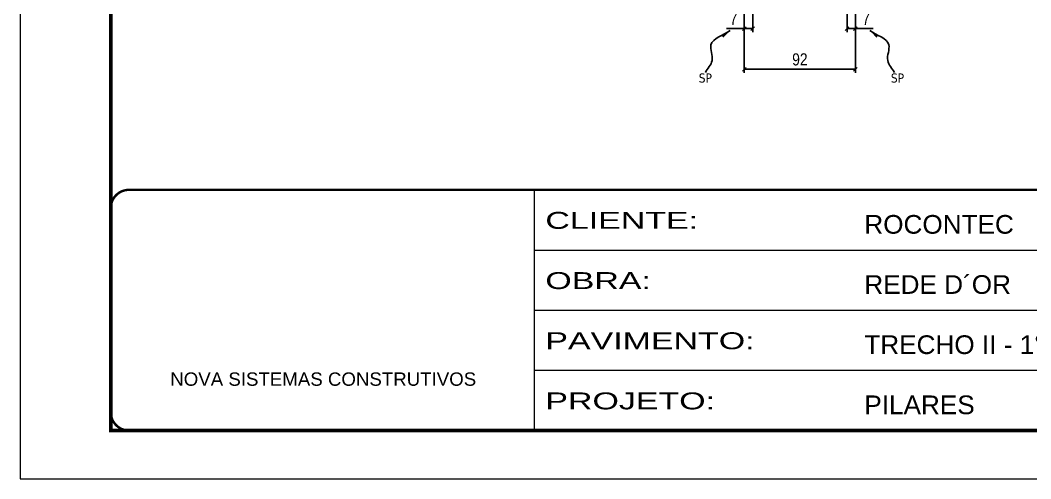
# Model space of a CAD drawing. Extents: x 1945 to 10875, y -3405 to 3369.
# Drawn here: x 1945 to 2782, y -1107 to -728 of the extents above; entities that cross this region are included whole.
import ezdxf

# ---------------------------------------------------------------- set-up
doc = ezdxf.new("R2010")
doc.units = 0
doc.linetypes.add('CONTINUO', pattern=[0])
doc.linetypes.add('DASHED', pattern=[0.75, 0.5, -0.25])
doc.layers.add('COTA', color=241, linetype='Continuous')
doc.layers.add('texto', color=7, linetype='Continuous')
doc.layers.add('Folhas', color=255, linetype='Continuous', lineweight=9)
doc.layers.add('SARRAFO DE PRESSAO', color=251, linetype='DASHED', lineweight=9)
doc.styles.add('ARIAL', font='arial.ttf')
doc.styles.add('COTA TECNICA', font='techl___.ttf', dxfattribs={"height": 10})
doc.styles.add('COTA TECNICA-50', font='techl___.ttf', dxfattribs={"height": 10})
doc.styles.get("Standard").update_dxf_attribs({"font": 'arial.ttf'})
doc.styles.add('Tecnologia', font='')
doc.styles.get('Tecnologia').set_extended_font_data('Forgotten Futurist')
doc.dimstyles.new('COTA PAINEL-50', dxfattribs={"dimtxt": 10, "dimasz": 3, "dimexe": 3, "dimexo": 3, "dimgap": 3, "dimtad": 1, "dimdec": 1, "dimzin": 12, "dimdsep": 46, "dimtxsty": 'COTA TECNICA-50', "dimblk1": 'OBLIQUE', "dimblk2": 'OBLIQUE', "dimsah": 1, "dimcen": 0.9, "dimclrd": 4, "dimclre": 4, "dimclrt": 240, "dimadec": 1, "dimazin": 3, "dimtfac": 1, "dimtdec": 1, "dimtmove": 0, "dimatfit": 3, "dimfxl": 1, "dimtolj": 1, "dimtzin": 12, "dimarcsym": 0})
doc.dimstyles.new('PAINEL', dxfattribs={"dimtxt": 10, "dimasz": 3, "dimexe": 3, "dimexo": 3, "dimgap": 3, "dimtad": 1, "dimdec": 1, "dimzin": 12, "dimdsep": 46, "dimtxsty": 'COTA TECNICA', "dimblk1": 'OBLIQUE', "dimblk2": 'OBLIQUE', "dimsah": 1, "dimcen": 0.9, "dimclrd": 4, "dimclre": 4, "dimclrt": 240, "dimadec": 1, "dimazin": 3, "dimtfac": 1, "dimtdec": 1, "dimtmove": 0, "dimatfit": 3, "dimfxl": 1, "dimtolj": 1, "dimtzin": 12, "dimarcsym": 0})
doc.dimstyles.get("Standard").update_dxf_attribs({"dimtxt": 0.18, "dimasz": 0.18, "dimexe": 0.18, "dimexo": 0.0625, "dimgap": 0.09, "dimtad": 0, "dimtih": 1, "dimtoh": 1, "dimdec": 4, "dimzin": 0, "dimdsep": 46, "dimtxsty": 'Standard', "dimcen": 0.09, "dimadec": 0, "dimazin": 0, "dimtfac": 1, "dimtdec": 4, "dimtofl": 0, "dimtmove": 0, "dimatfit": 3, "dimfxl": 1, "dimtolj": 1, "dimtzin": 0, "dimarcsym": 0})

# ---------------------------------------------------------------- blocks, each defined once
blk = doc.blocks.new('9999999999')
at = {"color": 30, "linetype": 'CONTINUO'}
for p, q in [((98564.56, 34230.21), (98564.56, 34429.45)), ((98564.56, 34379.64), (99583.98, 34379.64)), ((98564.56, 34329.83), (99487.98, 34329.83)), ((98564.56, 34280.02), (99487.98, 34280.02))]:
    blk.add_line(p, q, dxfattribs=at)
at = {"color": 30, "linetype": 'CONTINUO', "const_width": 2}
blk.add_lwpolyline([(99583.98, 34230.21), (99583.98, 34414.45, 0.414214), (99568.98, 34429.45), (98228.98, 34429.45, 0.414214), (98213.98, 34414.45), (98213.98, 34245.21, 0.414214), (98228.98, 34230.21), (99583.98, 34230.21)], format="xyb", dxfattribs=at)
at = {"layer": 'Folhas'}
blk.add_lwpolyline([(98138.98, 34190.21), (99623.98, 34190.21), (99623.98, 35240.21), (98138.98, 35240.21)], close=True, dxfattribs=at)
at = {"layer": 'Folhas', "color": 30, "const_width": 3}
blk.add_lwpolyline([(98213.98, 34230.21), (99583.98, 34230.21), (99583.98, 35200.21), (98213.98, 35200.21)], close=True, dxfattribs=at)
at = {"color": 7, "linetype": 'Continuous', "ltscale": 5, "style": 'ARIAL'}
for s, height, p in [('ROCONTEC', 15.483, (98837.68, 34393.13)), ('REDE D´OR', 15.483, (98837.68, 34343.32)), ('TRECHO II - 1° SUBSOLO', 15.4829, (98837.68, 34293.51)), ('NOVA SISTEMAS CONSTRUTIVOS', 11.0592, (98263.19, 34267.21)), ('PILARES', 15.483, (98837.68, 34243.7))]:
    blk.add_text(s, height=height, dxfattribs=at).set_placement(p)
at = {"layer": 'Folhas', "color": 7, "style": 'Tecnologia', "width": 1.5}
for s, p in [('CLIENTE:', (98573.65, 34397.17)), ('OBRA:', (98573.65, 34347.31)), ('PAVIMENTO:', (98573.65, 34297.5)), ('PROJETO:', (98573.65, 34247.69))]:
    blk.add_text(s, height=14, dxfattribs=at).set_placement(p)
blk = doc.blocks.new('_Oblique')
at = {"color": 0, "linetype": 'ByBlock', "lineweight": -2}
blk.add_line((-0.5, -0.5), (0.5, 0.5), dxfattribs=at)
blk = doc.blocks.new('*D270')
at = {"layer": 'COTA', "color": 4, "lineweight": -2, "transparency": 16777216}
for p, q in [((2544.57, -717.07), (2544.57, -771.24)), ((2636.57, -717.07), (2636.57, -771.24)), ((2544.57, -768.24), (2636.57, -768.24))]:
    blk.add_line(p, q, dxfattribs=at)
at = {"layer": 'Defpoints', "color": 0, "transparency": 16777216}
for p in [(2544.57, -714.07), (2636.57, -714.07), (2636.57, -768.24)]:
    blk.add_point(p, dxfattribs=at)
at = {"layer": 'COTA', "color": 4, "lineweight": -2, "transparency": 16777216, "xscale": 3, "yscale": 3, "zscale": 3, "rotation": 180}
blk.add_blockref('_Oblique', (2544.57, -768.24), dxfattribs=at)
at = {"layer": 'COTA', "color": 4, "lineweight": -2, "transparency": 16777216, "xscale": 3, "yscale": 3, "zscale": 3}
blk.add_blockref('_Oblique', (2636.57, -768.24), dxfattribs=at)
at = {"layer": 'COTA', "color": 240, "transparency": 16777216, "insert": (2590.57, -760.16), "char_height": 10, "attachment_point": 5, "style": 'COTA TECNICA'}
blk.add_mtext('\\A1;92', dxfattribs=at)
blk = doc.blocks.new('*D276')
at = {"layer": 'COTA', "color": 4, "lineweight": -2, "transparency": 16777216}
for p, q in [((2544.57, -719.07), (2544.57, -737.58)), ((2551.57, -717.07), (2551.57, -737.58)), ((2544.57, -734.58), (2529.84, -734.58)), ((2551.57, -734.58), (2544.57, -734.58))]:
    blk.add_line(p, q, dxfattribs=at)
at = {"layer": 'Defpoints', "color": 0, "transparency": 16777216}
for p in [(2544.57, -716.07), (2551.57, -714.07), (2544.57, -734.58)]:
    blk.add_point(p, dxfattribs=at)
at = {"layer": 'COTA', "color": 4, "lineweight": -2, "transparency": 16777216, "xscale": 3, "yscale": 3, "zscale": 3, "rotation": 180}
blk.add_blockref('_Oblique', (2544.57, -734.58), dxfattribs=at)
at = {"layer": 'COTA', "color": 4, "lineweight": -2, "transparency": 16777216, "xscale": 3, "yscale": 3, "zscale": 3}
blk.add_blockref('_Oblique', (2551.57, -734.58), dxfattribs=at)
at = {"layer": 'COTA', "color": 240, "transparency": 16777216, "insert": (2535.7, -726.5), "char_height": 10, "attachment_point": 5, "style": 'COTA TECNICA-50'}
blk.add_mtext('\\A1;7', dxfattribs=at)
blk = doc.blocks.new('*D277')
at = {"layer": 'COTA', "color": 4, "lineweight": -2, "transparency": 16777216}
for p, q in [((2629.57, -717.07), (2629.57, -737.58)), ((2636.57, -719.07), (2636.57, -737.58)), ((2629.57, -734.58), (2636.57, -734.58)), ((2636.57, -734.58), (2651.3, -734.58))]:
    blk.add_line(p, q, dxfattribs=at)
at = {"layer": 'Defpoints', "color": 0, "transparency": 16777216}
for p in [(2629.57, -714.07), (2636.57, -716.07), (2636.57, -734.58)]:
    blk.add_point(p, dxfattribs=at)
at = {"layer": 'COTA', "color": 4, "lineweight": -2, "transparency": 16777216, "xscale": 3, "yscale": 3, "zscale": 3, "rotation": 180}
blk.add_blockref('_Oblique', (2629.57, -734.58), dxfattribs=at)
at = {"layer": 'COTA', "color": 4, "lineweight": -2, "transparency": 16777216, "xscale": 3, "yscale": 3, "zscale": 3}
blk.add_blockref('_Oblique', (2636.57, -734.58), dxfattribs=at)
at = {"layer": 'COTA', "color": 240, "transparency": 16777216, "insert": (2645.43, -726.5), "char_height": 10, "attachment_point": 5, "style": 'COTA TECNICA-50'}
blk.add_mtext('\\A1;7', dxfattribs=at)

msp = doc.modelspace()

# ---------------------------------------------------------------- block references
at = {"layer": 'SARRAFO DE PRESSAO', "color": 6, "linetype": 'ByBlock'}
msp.add_blockref('9999999999', (-96193.77, -35297.56), dxfattribs=at)

# ---------------------------------------------------------------- texts
at = {"layer": 'texto', "color": 0, "char_height": 7.5, "attachment_point": 5}
for insert in [(2512.32, -775.56), (2671.34, -775.56)]:
    msp.add_mtext('{\\fTahoma|b0|i0|c0|p34;\\C4;SP}', dxfattribs=dict(at, insert=insert))

# ---------------------------------------------------------------- dimensions: what is measured, and where the dimension line sits
at = {"layer": 'COTA'}
dim = msp.add_linear_dim(base=(2544.57, -734.58), p1=(2551.57, -714.07), p2=(2544.57, -716.07), angle=180, dimstyle='COTA PAINEL-50', dxfattribs=at)
dim.commit()
dim.dimension.update_dxf_attribs({"geometry": '*D276', "text_midpoint": (2535.7, -726.5)})
dim = msp.add_linear_dim(base=(2636.57, -768.24), p1=(2544.57, -714.07), p2=(2636.57, -714.07), dimstyle='PAINEL', override={"dimarcsym": 2}, dxfattribs=at)
dim.commit()
dim.dimension.update_dxf_attribs({"geometry": '*D270', "text_midpoint": (2590.57, -760.16)})
dim = msp.add_linear_dim(base=(2636.57, -734.58), p1=(2629.57, -714.07), p2=(2636.57, -716.07), dimstyle='COTA PAINEL-50', dxfattribs=at)
dim.commit()
dim.dimension.update_dxf_attribs({"geometry": '*D277', "text_midpoint": (2645.43, -726.5)})

# ---------------------------------------------------------------- leaders
at = {"layer": 'COTA', "path_type": 1}
for points in [[(2532.74, -736.25), (2516.95, -748.08), (2517.88, -761.09), (2512.33, -770.87)], [(2648.4, -736.25), (2664.18, -748.08), (2663.26, -761.09), (2668.81, -770.87)]]:
    msp.add_leader(points, dimstyle='Standard', override={"dimasz": 8}, dxfattribs=at)

doc.saveas('drawing.dxf')
